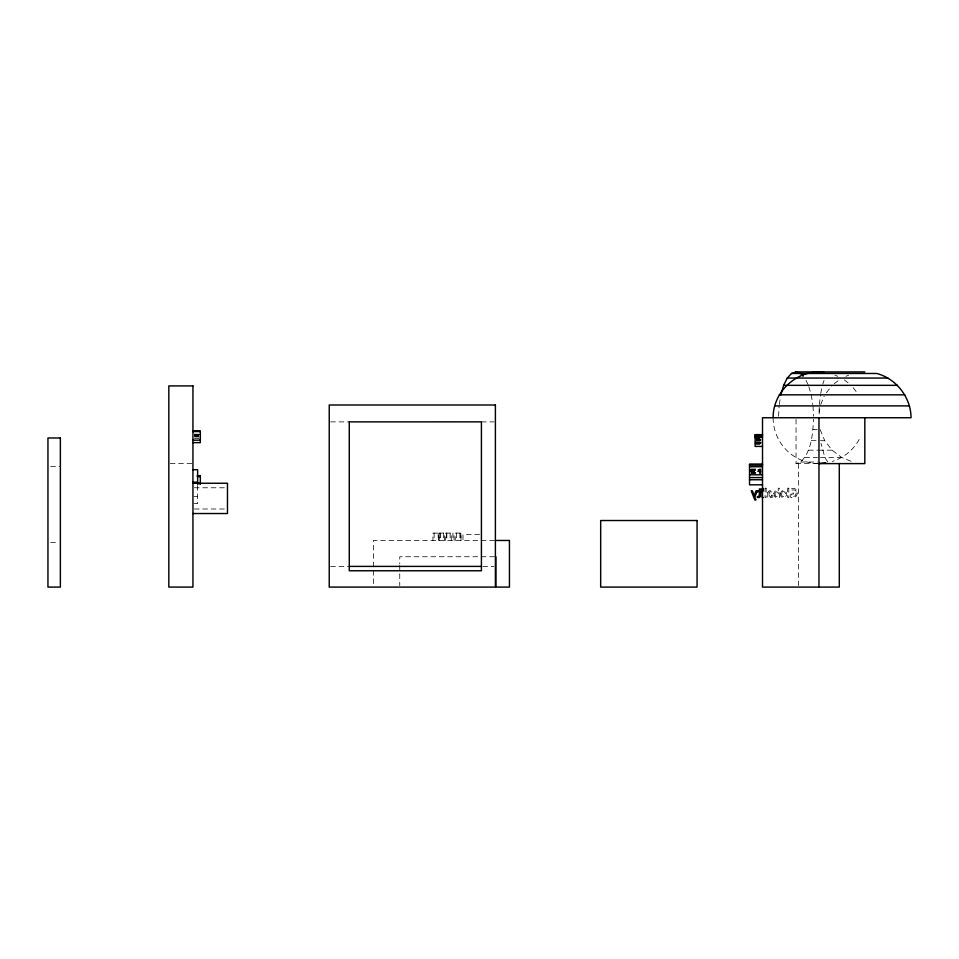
<?xml version="1.0" encoding="UTF-8"?>
<svg xmlns="http://www.w3.org/2000/svg" width="959" height="959" viewBox="0 0 959 959"><rect width="100%" height="100%" fill="white"/><g stroke="black" fill="none" stroke-linecap="round" stroke-linejoin="round"><path stroke-width="0.72" stroke-dasharray="4.79 3.6" d="M819.226 407.371L818.962 414.779L819.945 407.371M778.576 416.278L779.104 405.897M796.042 419.239L796.042 463.605L800.585 462.034C811.746 451.078 812.729 433.995 813.508 419.239M819.418 404.506L820.472 394.832M779.319 404.506L780.626 396.223M820.736 393.478L822.103 386.693M822.786 384.127L824.021 380.483M859.168 439.474C853.474 449.951 843.632 457.958 832.196 461.471M820.724 404.506L824.189 396.223M826.394 392.722L832.112 385.338M834.246 383.72L839.557 379.68M845.934 376.312L848.703 375.173M330.663 421.888L349.28 421.888M481.418 421.888L494.005 421.888M812.992 429.62L817.248 429.62M198.837 434.187L194.413 434.187L200.323 434.367L194.413 434.475M194.413 434.691L200.323 434.691M194.413 435.194L198.837 435.182M194.413 435.422L198.837 435.422M194.413 435.842L198.837 435.842M194.413 436.081L198.837 436.081M194.413 436.944L200.323 436.944M194.413 438.539L200.323 438.539M755.129 438.79L761.026 438.79M755.129 438.91L761.026 438.958M756.603 439.546L761.026 439.546M756.603 439.857L761.026 439.857M756.603 440.445L761.026 440.445M755.129 440.72L761.026 440.72M811.242 440.684L817.464 440.684M820.472 440.684L824.764 440.684L832.112 450.179L841.69 457.455L851.46 461.471M755.129 441.931L761.026 441.931M756.603 442.207L761.026 442.207L755.129 442.315M756.603 442.435L761.026 442.435M756.603 442.698L761.026 442.698M755.129 442.878L761.026 442.878M755.129 443.058L761.026 443.202L756.603 443.238M755.129 443.418L761.026 443.537M756.603 443.621L761.026 443.621M755.129 443.945L761.026 443.945M755.129 444.077L761.026 444.101M808.449 450.179L817.835 450.179M818.962 450.179L832.112 450.179M804.817 457.455L817.5 457.455M820.436 457.455L841.69 457.455M800.585 462.034L817.5 462.034M170.234 463.533L192.939 463.533M796.042 463.605L817.655 463.605M50.707 466.601L60.369 466.601M750.969 468.963L761.062 468.963M749.53 469.347L761.062 469.347M750.969 469.946L761.062 469.946M749.53 470.174L761.062 470.15L750.969 470.27M749.53 470.977L761.062 470.977M749.53 471.169L761.062 471.169M749.53 471.564L761.062 471.564M749.53 471.684L761.062 471.768M750.969 472.739L761.062 472.739M750.969 472.847L761.062 472.847M750.969 473.278L761.062 473.278M194.377 487.771L226.036 487.771M194.114 496.378L197.638 496.378M194.114 503.619L197.638 503.619L197.638 485.05M194.377 509.001L227.475 509.001M479.584 534.654L463.005 534.654L463.005 540.468M494.496 540.468L373.435 540.468L373.435 585.625M50.707 542.53L58.99 542.53M494.412 556.747L399.747 556.747L399.747 563.976M330.663 566.397L349.28 566.397M482.821 566.397L494.005 566.397M834.941 375.173L837.746 376.336M844.268 379.872L849.015 383.516M853.198 387.712L857.754 393.646M827.737 462.034L824.848 457.455L821.012 443.394M806.028 380.483L808.449 385.338M820.149 429.62L824.764 440.684M808.845 386.693L810.834 393.478M811.242 394.832L812.776 404.506M812.992 405.897L813.508 416.278M798.643 463.605L798.643 585.601M461.015 540.468L461.015 533.084L455.237 533.084L455.237 540.468M460.823 533.084L460.823 540.468M459.924 533.084L459.924 540.468M456.388 533.084L456.388 540.468M454.051 540.468L454.051 533.084L452.924 533.084L452.924 540.468M451.269 540.468L451.269 533.084L445.671 533.084L445.671 540.468M450.155 533.084L450.155 540.468M446.834 533.084L446.834 540.468M446.307 533.084L446.307 540.468M444.556 540.468L444.556 533.084L439.234 533.084L439.234 540.468M443.43 533.084L443.43 540.468M440.397 533.084L440.397 540.468M439.773 533.084L439.773 540.468M438.491 540.468L438.491 533.084L432.917 533.084L432.917 540.468M438.191 533.084L438.191 540.468M434.103 533.084L434.103 540.468M399.747 565.414L399.747 585.637M818.962 463.605A45.84 45.84 0 0 1 773.146 419.251M773.805 493.298L774.98 497.134L779.367 497.505L779.367 488.203L778.24 488.203L778.24 491.523L775.184 490.864L773.805 493.298M796.186 493.01L795.371 495.719L793.225 496.654L791.391 496.378L791.391 494.065L793.453 494.065L793.453 493.034L790.216 493.034L790.216 496.918C796.833 501.545 800.789 488.646 793.165 488.443A5.706 5.706 0 0 0 790.851 488.934L790.252 489.21C789.76 491.691 797.157 487.328 796.186 493.01M780.578 493.382C779.295 500.598 790.108 496.966 785.673 491.571A2.661 2.661 0 0 0 784.138 490.696L782.856 490.696A2.637 2.637 0 0 0 781.333 491.571L780.578 493.382M767.787 492.363L767.739 497.505L768.866 497.505L768.866 496.798L771.036 497.697A2.014 2.014 0 0 0 772.474 497.098L772.714 496.798A2.29 2.29 0 0 0 773.062 495.575L771.839 493.609L768.866 493.118L769.849 491.703L772.522 492.111L772.522 490.972L769.322 490.768L767.787 492.363M775.016 493.094L775.411 496.079A1.57 1.57 0 0 0 776.358 496.642L778.24 496.306L778.24 492.47L776.083 491.751L775.016 493.094M781.801 493.034C780.003 498.548 788.01 496.774 784.858 492.243A1.522 1.522 0 0 0 783.911 491.655L783.095 491.655A1.51 1.51 0 0 0 782.16 492.243L781.801 493.034M771.899 495.503L771.18 496.582L769.669 496.426L768.866 494.005L771.276 494.46L771.899 495.503M766.145 488.203L765.018 488.203L765.018 497.505L766.145 497.505L766.145 488.203M788.801 488.203L787.675 488.203L787.675 497.505L788.801 497.505L788.801 488.203"/><path stroke-width="1.44" d="M773.122 417.752C772.762 391.5 798.152 368.244 824.344 372.619M780.854 394.832L783.635 385.338L787.267 378.05L791.499 373.471L796.042 371.912L864.814 371.912M825.687 462.717L818.962 463.605L864.814 463.605L864.814 417.752M791.499 373.471L876.778 373.471C896.389 378.793 910.93 397.398 911.05 417.752L762.513 417.752L762.513 587.088L839.293 587.088L839.293 463.605M787.267 378.05L887.926 378.05M783.635 385.338L897.504 385.338M779.259 394.832L904.852 394.832M774.68 405.897L909.48 405.897M349.28 421.888L481.418 421.864L481.418 570.761L349.28 570.761L349.28 421.864M200.323 431.202L192.939 431.202L200.323 431.262L200.323 442.638L192.939 442.638M192.939 431.562L200.323 431.562M762.513 434.631L755.129 434.631L755.129 446.414L762.513 446.414M755.129 435.038L762.513 435.038M755.129 435.949L762.513 435.949M755.129 437.268L762.513 437.4M192.939 440.169L200.323 440.169M762.513 464.084L749.53 464.084L749.53 484.81L762.513 484.81M749.53 464.683L762.513 464.683M749.53 464.791L762.513 464.791M749.53 466.745L762.513 466.745M192.939 469.706L197.638 469.706L197.638 483.971M749.53 474.801L762.513 474.801M197.362 475.676L200.323 475.676M197.362 476.096L200.323 476.096M197.362 476.587L200.323 476.587M749.53 477.594L762.513 477.594M749.53 479.752L762.513 479.752M192.939 482.209L197.638 482.209M192.939 483.252L227.475 483.252L227.475 513.533L192.939 513.533M197.362 483.684L200.323 483.684M763.424 488.539L762.141 488.539L762.141 489.713L763.424 489.713M763.34 490.828L762.213 490.828L762.213 497.505L763.34 497.505M495.995 540.468L509.445 540.468L509.445 587.088L495.899 587.088L495.899 556.747M349.28 566.397L481.418 566.397M796.042 371.912L800.585 373.471L803.127 376.228M818.962 417.752L818.962 587.088M200.323 475.496L200.323 484.055M759.372 494.94C760.271 497.589 756.687 495.479 757.298 497.445L759.36 497.505L760.367 496.438L760.499 491.763L761.254 491.763L760.499 488.91L759.372 488.91L759.372 490.828L756.028 490.828L754.206 495.779L752.383 490.828L751.221 490.828L754.817 499.975L756.016 499.975L754.817 497.182L757.25 490.828L757.298 491.763L759.372 491.763L759.372 494.94M192.939 385.914L168.82 385.914L168.82 587.088L192.939 587.088L192.939 385.914M495.395 404.998L329.237 404.998L329.237 587.088L495.395 587.088L495.395 404.998M60.369 437.975L47.95 437.975L47.95 587.088L60.369 587.088L60.369 437.975M697.061 520.521L600.67 520.521L600.67 587.088L697.061 587.088L697.061 520.521"/></g></svg>
